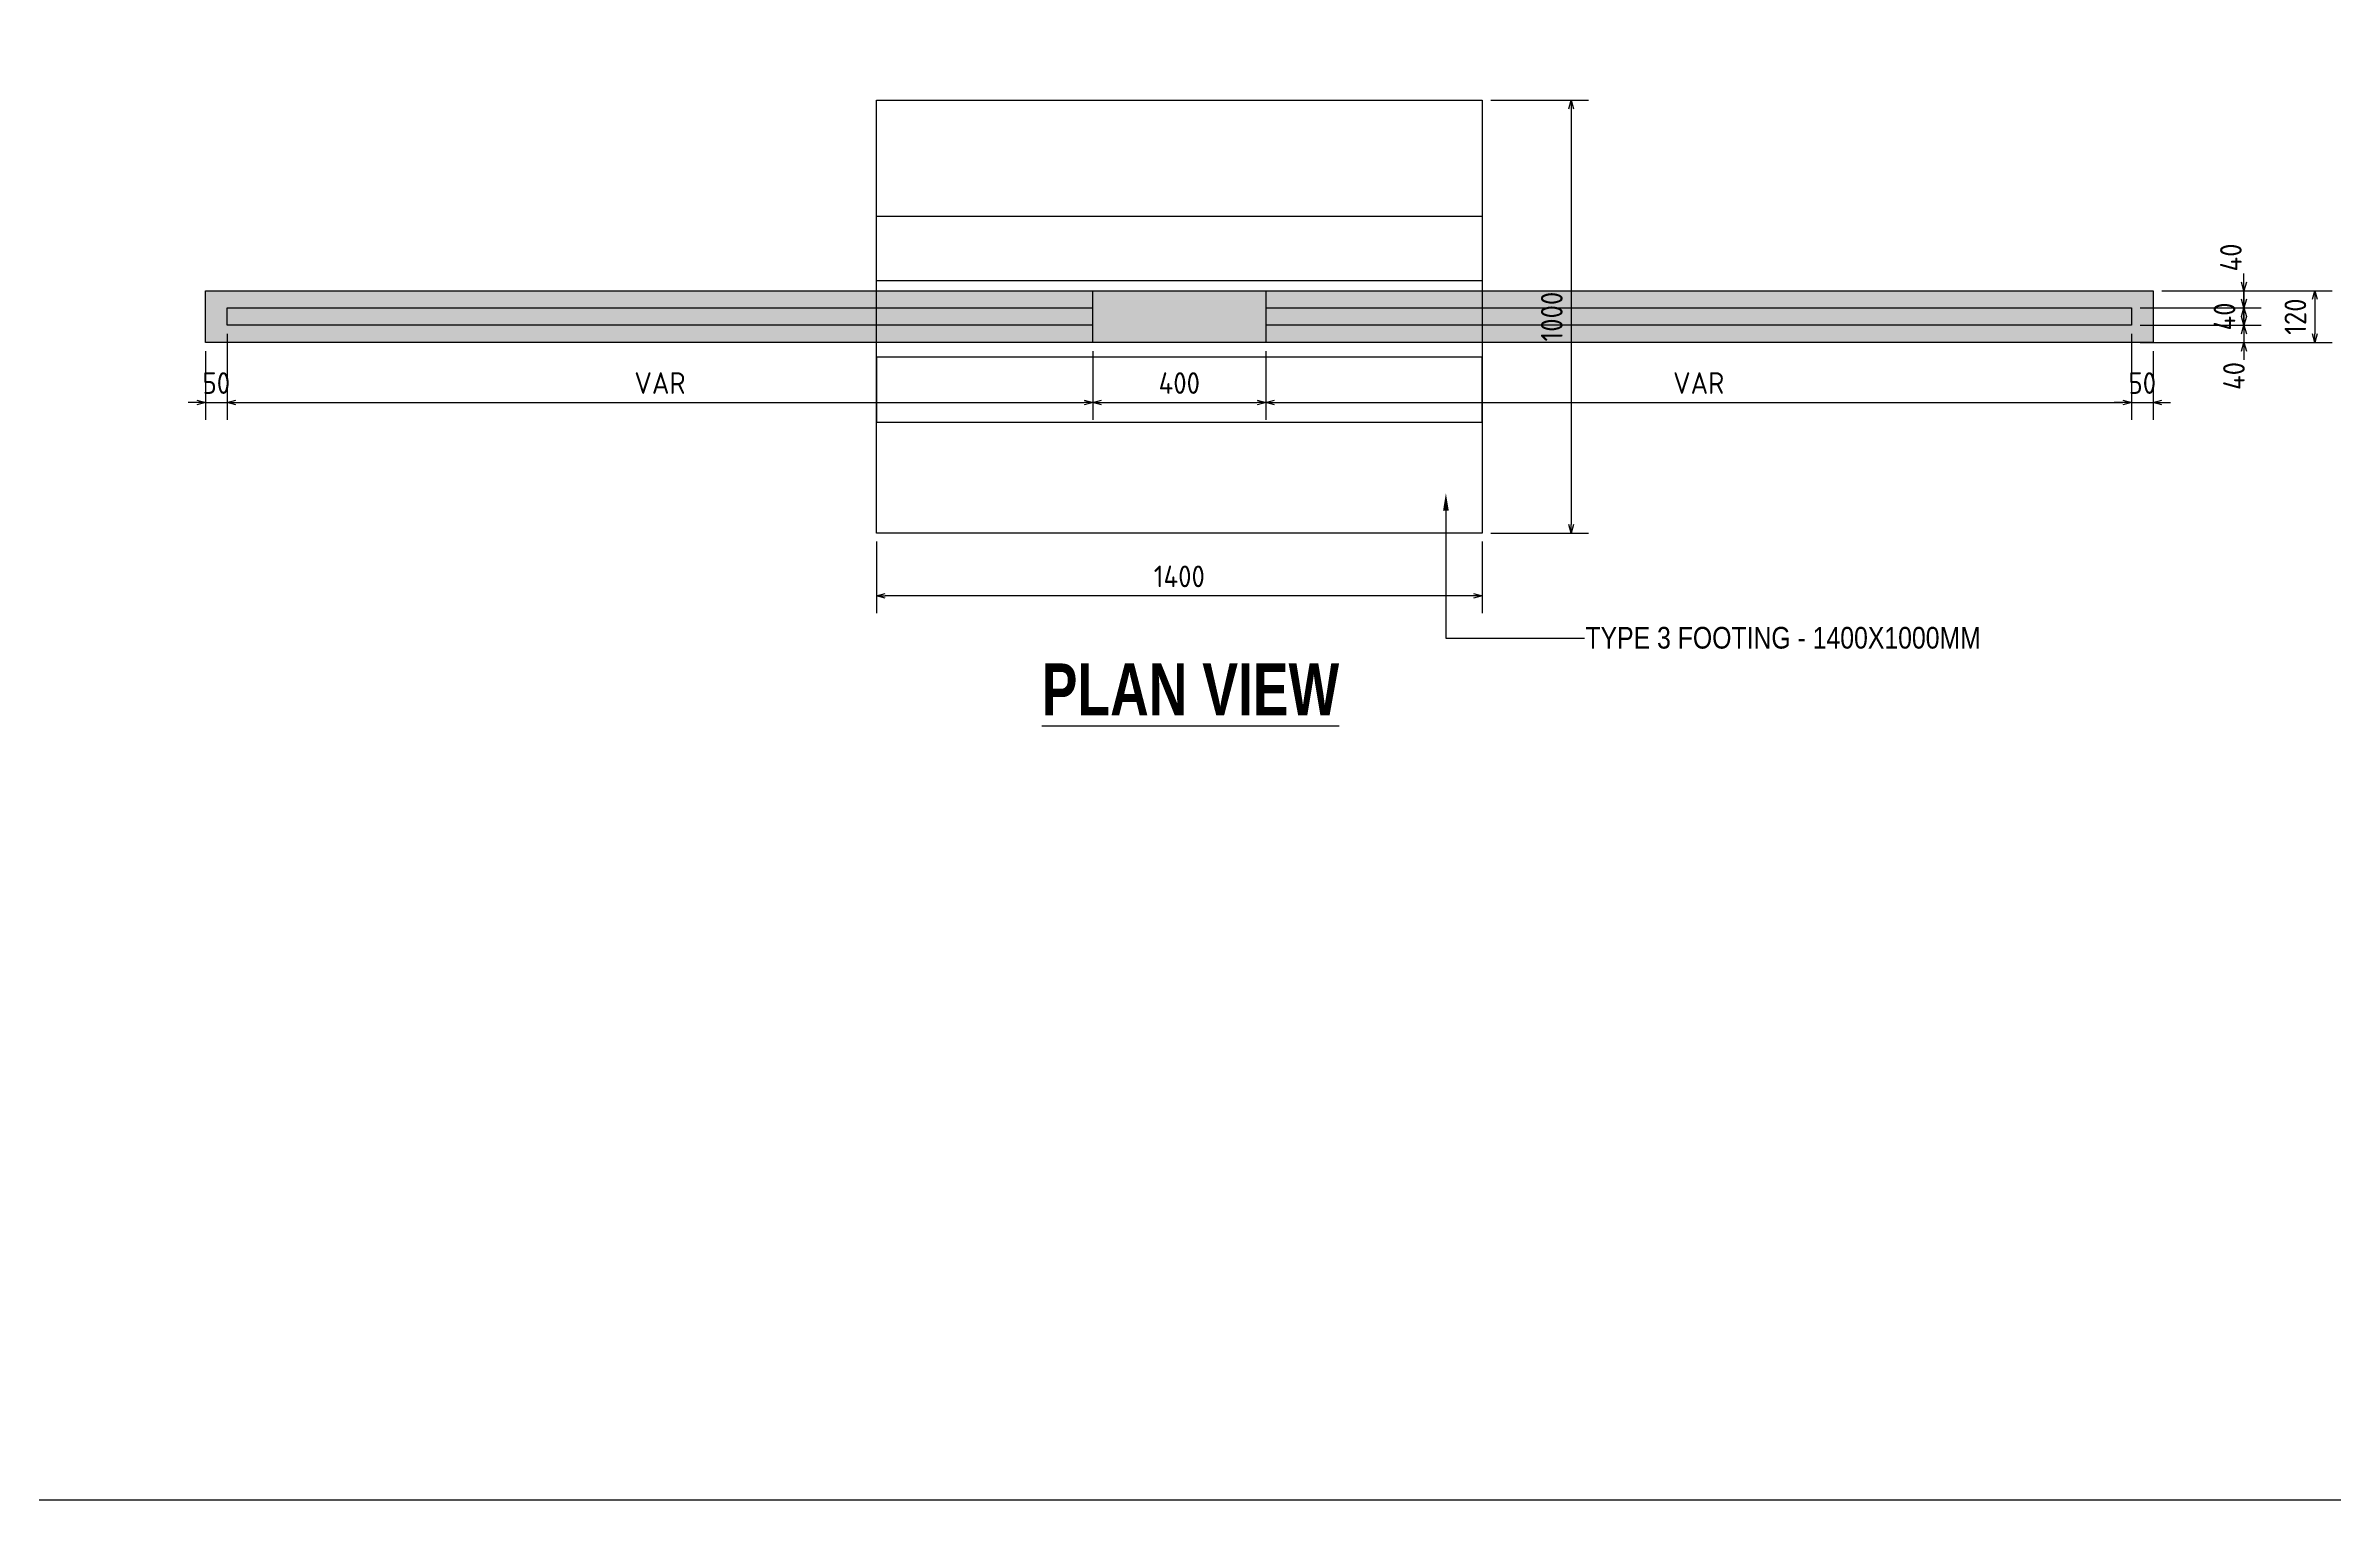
# Model space of a CAD drawing. Header units: centimetres. Extents: x -6122352 to 7132207, y -1694241 to 1947892.
# Drawn here: x 3051467 to 3056755, y -661811 to -658450 of the extents above; entities that cross this region are included whole.
import ezdxf
from ezdxf import colors
from ezdxf.entities.mleader import LeaderData, LeaderLine
from ezdxf.math import Vec2, Vec3

# ---------------------------------------------------------------- set-up
doc = ezdxf.new("R2010")
doc.units = ezdxf.units.CM
doc.header["$MEASUREMENT"] = 0
doc.header["$PDMODE"] = 66
doc.header["$PDSIZE"] = 100
for name, color, linetype in [('00-MI-DIM', 7, 'Continuous'), ('@MI-TYPE-02', 6, 'Continuous'), ('SECTION', 130, 'Continuous')]:
    doc.layers.add(name, color=color, linetype=linetype)
doc.styles.add('JWC BHQ 3.00', font='swissc.ttf', dxfattribs={"height": 3})
doc.styles.add('JWC STD', font='swissc.ttf', dxfattribs={"width": 0.9})
doc.styles.add('Schueco-BEMSTIL', font='isocpeur.ttf', dxfattribs={"width": 0.9})
doc.dimstyles.new('MI- JWC-TXT-2.5 MM', dxfattribs={"dimscale": 1.5, "dimtxt": 2.5, "dimasz": 1, "dimexe": 2, "dimexo": 1, "dimgap": 1, "dimtad": 1, "dimdec": 0, "dimdsep": 46, "dimtxsty": 'Schueco-BEMSTIL', "dimblk": 'OPEN30', "dimcen": 0, "dimdle": 2, "dimclrd": 140, "dimclre": 8, "dimclrt": 40, "dimadec": 0, "dimazin": 2, "dimtfac": 1, "dimtdec": 0, "dimtix": 1, "dimtmove": 2, "dimatfit": 3, "dimldrblk": 'OPEN', "dimfxl": 2, "dimlwd": -1, "dimlwe": -1, "dimarcsym": 0})

# ---------------------------------------------------------------- blocks, each defined once
blk = doc.blocks.new('_Open30')
at = {"color": 0, "linetype": 'ByBlock', "lineweight": -2}
for p, q in [((-1, 0.27), (0, 0)), ((0, 0), (-1, -0.27)), ((0, 0), (-1, 0))]:
    blk.add_line(p, q, dxfattribs=at)
blk = doc.blocks.new('*D1698')
at = {"layer": '@MI-TYPE-02', "color": 8, "transparency": 16777216}
for p, q in [((3051886.6, -659115.5), (3051886.6, -659314)), ((3051836.6, -659155.5), (3051836.6, -659314))]:
    blk.add_line(p, q, dxfattribs=at)
at = {"layer": '@MI-TYPE-02', "color": 140, "transparency": 16777216}
for p, q in [((3051816.6, -659274), (3051796.6, -659274)), ((3051836.6, -659274), (3051886.6, -659274)), ((3051906.6, -659274), (3051926.6, -659274))]:
    blk.add_line(p, q, dxfattribs=at)
at = {"layer": 'Defpoints', "color": 0, "transparency": 16777216}
for p in [(3051886.6, -659095.5), (3051836.6, -659135.5), (3051886.6, -659274)]:
    blk.add_point(p, dxfattribs=at)
at = {"layer": '@MI-TYPE-02', "color": 140, "transparency": 16777216, "xscale": 20, "yscale": 20, "zscale": 20}
blk.add_blockref('_Open30', (3051836.6, -659274), dxfattribs=at)
at = {"layer": '@MI-TYPE-02', "color": 140, "transparency": 16777216, "xscale": 20, "yscale": 20, "zscale": 20, "rotation": 180}
blk.add_blockref('_Open30', (3051886.6, -659274), dxfattribs=at)
at = {"layer": '@MI-TYPE-02', "color": 40, "transparency": 16777216, "insert": (3051861.6, -659229), "char_height": 50, "attachment_point": 5, "style": 'Schueco-BEMSTIL'}
blk.add_mtext('50', dxfattribs=at)
blk = doc.blocks.new('_Open')
at = {"color": 0, "linetype": 'ByBlock', "lineweight": -2}
for p, q in [((-1, 0.2), (0, 0)), ((-1, -0.2), (0, 0)), ((0, 0), (-1, 0))]:
    blk.add_line(p, q, dxfattribs=at)
blk = doc.blocks.new('*D1697')
at = {"layer": '@MI-TYPE-02', "color": 8, "transparency": 16777216}
for p, q in [((3051886.6, -659115.5), (3051886.6, -659314)), ((3053886.6, -659155.5), (3053886.6, -659314))]:
    blk.add_line(p, q, dxfattribs=at)
at = {"layer": '@MI-TYPE-02', "color": 140, "transparency": 16777216}
blk.add_line((3051906.6, -659274), (3053866.6, -659274), dxfattribs=at)
at = {"layer": 'Defpoints', "color": 0, "transparency": 16777216}
for p in [(3051886.6, -659095.5), (3053886.6, -659135.5), (3053886.6, -659274)]:
    blk.add_point(p, dxfattribs=at)
at = {"layer": '@MI-TYPE-02', "color": 140, "transparency": 16777216, "xscale": 20, "yscale": 20, "zscale": 20, "rotation": 180}
blk.add_blockref('_Open30', (3051886.6, -659274), dxfattribs=at)
at = {"layer": '@MI-TYPE-02', "color": 140, "transparency": 16777216, "xscale": 20, "yscale": 20, "zscale": 20}
blk.add_blockref('_Open30', (3053886.6, -659274), dxfattribs=at)
at = {"layer": '@MI-TYPE-02', "color": 40, "transparency": 16777216, "insert": (3052886.6, -659229), "char_height": 50, "attachment_point": 5, "style": 'Schueco-BEMSTIL'}
blk.add_mtext('VAR', dxfattribs=at)
blk = doc.blocks.new('*D1696')
at = {"layer": '@MI-TYPE-02', "color": 8, "transparency": 16777216}
for p, q in [((3053886.6, -659155.5), (3053886.6, -659314)), ((3054286.6, -659155.5), (3054286.6, -659314))]:
    blk.add_line(p, q, dxfattribs=at)
at = {"layer": '@MI-TYPE-02', "color": 140, "transparency": 16777216}
blk.add_line((3053906.6, -659274), (3054266.6, -659274), dxfattribs=at)
at = {"layer": 'Defpoints', "color": 0, "transparency": 16777216}
for p in [(3053886.6, -659135.5), (3054286.6, -659135.5), (3054286.6, -659274)]:
    blk.add_point(p, dxfattribs=at)
at = {"layer": '@MI-TYPE-02', "color": 140, "transparency": 16777216, "xscale": 20, "yscale": 20, "zscale": 20, "rotation": 180}
blk.add_blockref('_Open30', (3053886.6, -659274), dxfattribs=at)
at = {"layer": '@MI-TYPE-02', "color": 140, "transparency": 16777216, "xscale": 20, "yscale": 20, "zscale": 20}
blk.add_blockref('_Open30', (3054286.6, -659274), dxfattribs=at)
at = {"layer": '@MI-TYPE-02', "color": 40, "transparency": 16777216, "insert": (3054086.6, -659229), "char_height": 50, "attachment_point": 5, "style": 'Schueco-BEMSTIL'}
blk.add_mtext('400', dxfattribs=at)
blk = doc.blocks.new('*D1695')
at = {"layer": '@MI-TYPE-02', "color": 8, "transparency": 16777216}
for p, q in [((3056286.6, -659115.2), (3056286.6, -659314)), ((3054286.6, -659155.5), (3054286.6, -659314))]:
    blk.add_line(p, q, dxfattribs=at)
at = {"layer": '@MI-TYPE-02', "color": 140, "transparency": 16777216}
blk.add_line((3054306.6, -659274), (3056266.6, -659274), dxfattribs=at)
at = {"layer": 'Defpoints', "color": 0, "transparency": 16777216}
for p in [(3056286.6, -659095.2), (3054286.6, -659135.5), (3056286.6, -659274)]:
    blk.add_point(p, dxfattribs=at)
at = {"layer": '@MI-TYPE-02', "color": 140, "transparency": 16777216, "xscale": 20, "yscale": 20, "zscale": 20, "rotation": 180}
blk.add_blockref('_Open30', (3054286.6, -659274), dxfattribs=at)
at = {"layer": '@MI-TYPE-02', "color": 140, "transparency": 16777216, "xscale": 20, "yscale": 20, "zscale": 20}
blk.add_blockref('_Open30', (3056286.6, -659274), dxfattribs=at)
at = {"layer": '@MI-TYPE-02', "color": 40, "transparency": 16777216, "insert": (3055286.6, -659229), "char_height": 50, "attachment_point": 5, "style": 'Schueco-BEMSTIL'}
blk.add_mtext('VAR', dxfattribs=at)
blk = doc.blocks.new('*D1694')
at = {"layer": '@MI-TYPE-02', "color": 8, "transparency": 16777216}
for p, q in [((3056286.6, -659115.2), (3056286.6, -659314)), ((3056336.6, -659155.5), (3056336.6, -659314))]:
    blk.add_line(p, q, dxfattribs=at)
at = {"layer": '@MI-TYPE-02', "color": 140, "transparency": 16777216}
for p, q in [((3056266.6, -659274), (3056246.6, -659274)), ((3056286.6, -659274), (3056336.6, -659274)), ((3056356.6, -659274), (3056376.6, -659274))]:
    blk.add_line(p, q, dxfattribs=at)
at = {"layer": 'Defpoints', "color": 0, "transparency": 16777216}
for p in [(3056286.6, -659095.2), (3056336.6, -659135.5), (3056336.6, -659274)]:
    blk.add_point(p, dxfattribs=at)
at = {"layer": '@MI-TYPE-02', "color": 140, "transparency": 16777216, "xscale": 20, "yscale": 20, "zscale": 20}
blk.add_blockref('_Open30', (3056286.6, -659274), dxfattribs=at)
at = {"layer": '@MI-TYPE-02', "color": 140, "transparency": 16777216, "xscale": 20, "yscale": 20, "zscale": 20, "rotation": 180}
blk.add_blockref('_Open30', (3056336.6, -659274), dxfattribs=at)
at = {"layer": '@MI-TYPE-02', "color": 40, "transparency": 16777216, "insert": (3056311.6, -659229), "char_height": 50, "attachment_point": 5, "style": 'Schueco-BEMSTIL'}
blk.add_mtext('50', dxfattribs=at)
blk = doc.blocks.new('*D1693')
at = {"layer": '@MI-TYPE-02', "color": 8, "transparency": 16777216}
for p, q in [((3056356.6, -659015.5), (3056750.3, -659015.5)), ((3056356.6, -659135.5), (3056750.3, -659135.5))]:
    blk.add_line(p, q, dxfattribs=at)
at = {"layer": '@MI-TYPE-02', "color": 140, "transparency": 16777216}
blk.add_line((3056710.3, -659035.5), (3056710.3, -659115.5), dxfattribs=at)
at = {"layer": 'Defpoints', "color": 0, "transparency": 16777216}
for p in [(3056336.6, -659015.5), (3056336.6, -659135.5), (3056710.3, -659135.5)]:
    blk.add_point(p, dxfattribs=at)
at = {"layer": '@MI-TYPE-02', "color": 140, "transparency": 16777216, "xscale": 20, "yscale": 20, "zscale": 20}
for p, rotation in [((3056710.3, -659015.5), 90), ((3056710.3, -659135.5), 270)]:
    blk.add_blockref('_Open30', p, dxfattribs=dict(at, rotation=rotation))
at = {"layer": '@MI-TYPE-02', "color": 40, "transparency": 16777216, "insert": (3056665.3, -659075.5), "char_height": 50, "attachment_point": 5, "rotation": 90, "style": 'Schueco-BEMSTIL'}
blk.add_mtext('120', dxfattribs=at)
blk = doc.blocks.new('*D1692')
at = {"layer": '@MI-TYPE-02', "color": 140, "transparency": 16777216}
for p, q in [((3056546.6, -658995.5), (3056546.6, -658975.5)), ((3056546.6, -659015.5), (3056546.6, -659055.2)), ((3056546.6, -659075.2), (3056546.6, -659095.2))]:
    blk.add_line(p, q, dxfattribs=at)
at = {"layer": '@MI-TYPE-02', "color": 8, "transparency": 16777216}
for p, q in [((3056356.6, -659015.5), (3056586.6, -659015.5)), ((3056306.6, -659055.2), (3056586.6, -659055.2))]:
    blk.add_line(p, q, dxfattribs=at)
at = {"layer": 'Defpoints', "color": 0, "transparency": 16777216}
for p in [(3056336.6, -659015.5), (3056286.6, -659055.2), (3056546.6, -659055.2)]:
    blk.add_point(p, dxfattribs=at)
at = {"layer": '@MI-TYPE-02', "color": 140, "transparency": 16777216, "xscale": 20, "yscale": 20, "zscale": 20}
for p, rotation in [((3056546.6, -659015.5), 270), ((3056546.6, -659055.2), 90)]:
    blk.add_blockref('_Open30', p, dxfattribs=dict(at, rotation=rotation))
at = {"layer": '@MI-TYPE-02', "color": 40, "transparency": 16777216, "insert": (3056516.4, -658938.8), "char_height": 50, "attachment_point": 5, "rotation": 90, "style": 'Schueco-BEMSTIL'}
blk.add_mtext('40', dxfattribs=at)
blk = doc.blocks.new('*D1691')
at = {"layer": '@MI-TYPE-02', "color": 140, "transparency": 16777216}
for p, q in [((3056546.6, -659035.2), (3056546.6, -659015.2)), ((3056546.6, -659055.2), (3056546.6, -659095.2)), ((3056546.6, -659115.2), (3056546.6, -659135.2))]:
    blk.add_line(p, q, dxfattribs=at)
at = {"layer": '@MI-TYPE-02', "color": 8, "transparency": 16777216}
for p, q in [((3056306.6, -659055.2), (3056586.6, -659055.2)), ((3056306.6, -659095.2), (3056586.6, -659095.2))]:
    blk.add_line(p, q, dxfattribs=at)
at = {"layer": 'Defpoints', "color": 0, "transparency": 16777216}
for p in [(3056286.6, -659055.2), (3056286.6, -659095.2), (3056546.6, -659095.2)]:
    blk.add_point(p, dxfattribs=at)
at = {"layer": '@MI-TYPE-02', "color": 140, "transparency": 16777216, "xscale": 20, "yscale": 20, "zscale": 20}
for p, rotation in [((3056546.6, -659055.2), 270), ((3056546.6, -659095.2), 90)]:
    blk.add_blockref('_Open30', p, dxfattribs=dict(at, rotation=rotation))
at = {"layer": '@MI-TYPE-02', "color": 40, "transparency": 16777216, "insert": (3056501.6, -659075.2), "char_height": 50, "attachment_point": 5, "rotation": 90, "style": 'Schueco-BEMSTIL'}
blk.add_mtext('40', dxfattribs=at)
blk = doc.blocks.new('*D1690')
at = {"layer": '@MI-TYPE-02', "color": 8, "transparency": 16777216}
for p, q in [((3056306.6, -659095.2), (3056586.6, -659095.2)), ((3056306.6, -659135.5), (3056586.6, -659135.5))]:
    blk.add_line(p, q, dxfattribs=at)
at = {"layer": '@MI-TYPE-02', "color": 140, "transparency": 16777216}
for p, q in [((3056546.6, -659075.2), (3056546.6, -659055.2)), ((3056546.6, -659095.2), (3056546.6, -659135.5)), ((3056546.6, -659155.5), (3056546.6, -659175.5))]:
    blk.add_line(p, q, dxfattribs=at)
at = {"layer": 'Defpoints', "color": 0, "transparency": 16777216}
for p in [(3056286.6, -659095.2), (3056286.6, -659135.5), (3056546.6, -659135.5)]:
    blk.add_point(p, dxfattribs=at)
at = {"layer": '@MI-TYPE-02', "color": 140, "transparency": 16777216, "xscale": 20, "yscale": 20, "zscale": 20}
for p, rotation in [((3056546.6, -659095.2), 270), ((3056546.6, -659135.5), 90)]:
    blk.add_blockref('_Open30', p, dxfattribs=dict(at, rotation=rotation))
at = {"layer": '@MI-TYPE-02', "color": 40, "transparency": 16777216, "insert": (3056523.4, -659212.6), "char_height": 50, "attachment_point": 5, "rotation": 90, "style": 'Schueco-BEMSTIL'}
blk.add_mtext('40', dxfattribs=at)
blk = doc.blocks.new('*D1689')
at = {"layer": '@MI-TYPE-02', "color": 8, "transparency": 16777216}
for p, q in [((3054806.6, -658575.5), (3055032.2, -658575.5)), ((3054806.6, -659575.5), (3055032.2, -659575.5))]:
    blk.add_line(p, q, dxfattribs=at)
at = {"layer": '@MI-TYPE-02', "color": 140, "transparency": 16777216}
blk.add_line((3054992.2, -658595.5), (3054992.2, -659555.5), dxfattribs=at)
at = {"layer": 'Defpoints', "color": 0, "transparency": 16777216}
for p in [(3054786.6, -658575.5), (3054786.6, -659575.5), (3054992.2, -659575.5)]:
    blk.add_point(p, dxfattribs=at)
at = {"layer": '@MI-TYPE-02', "color": 140, "transparency": 16777216, "xscale": 20, "yscale": 20, "zscale": 20}
for p, rotation in [((3054992.2, -658575.5), 90), ((3054992.2, -659575.5), 270)]:
    blk.add_blockref('_Open30', p, dxfattribs=dict(at, rotation=rotation))
at = {"layer": '@MI-TYPE-02', "color": 40, "transparency": 16777216, "insert": (3054947.2, -659075.5), "char_height": 50, "attachment_point": 5, "rotation": 90, "style": 'Schueco-BEMSTIL'}
blk.add_mtext('1000', dxfattribs=at)
blk = doc.blocks.new('*D1688')
at = {"layer": '@MI-TYPE-02', "color": 8, "transparency": 16777216}
for p, q in [((3053386.6, -659595.5), (3053386.6, -659760.8)), ((3054786.6, -659595.5), (3054786.6, -659760.8))]:
    blk.add_line(p, q, dxfattribs=at)
at = {"layer": '@MI-TYPE-02', "color": 140, "transparency": 16777216}
blk.add_line((3054766.6, -659720.8), (3053406.6, -659720.8), dxfattribs=at)
at = {"layer": 'Defpoints', "color": 0, "transparency": 16777216}
for p in [(3053386.6, -659575.5), (3054786.6, -659575.5), (3053386.6, -659720.8)]:
    blk.add_point(p, dxfattribs=at)
at = {"layer": '@MI-TYPE-02', "color": 140, "transparency": 16777216, "xscale": 20, "yscale": 20, "zscale": 20, "rotation": 180}
blk.add_blockref('_Open30', (3053386.6, -659720.8), dxfattribs=at)
at = {"layer": '@MI-TYPE-02', "color": 140, "transparency": 16777216, "xscale": 20, "yscale": 20, "zscale": 20}
blk.add_blockref('_Open30', (3054786.6, -659720.8), dxfattribs=at)
at = {"layer": '@MI-TYPE-02', "color": 40, "transparency": 16777216, "insert": (3054086.6, -659675.8), "char_height": 50, "attachment_point": 5, "style": 'Schueco-BEMSTIL'}
blk.add_mtext('1400', dxfattribs=at)

msp = doc.modelspace()

# ---------------------------------------------------------------- hatches: boundary and pattern name
at = {"transparency": 33554687}
h = msp.add_hatch(dxfattribs=at)
h.set_pattern_fill('AR-CONC', color=0, scale=15)
h.set_pattern_definition([(50, (0, 0), (107.5890274, -9.4128202), [11.25, -123.75]), (355, (0, 0), (-20.8127, 112.82882), [9, -99]), (100.4514445, (8.97, -0.78), (86.776327, 103.4159986), [9.5610288, -105.1713168]), (46.1842, (0, 30), (160.0861996, -24.827892), [16.875, -185.625]), (96.6356355, (13.34, 27.93), (140.199292, 146.11779), [14.341551, -157.757064]), (351.184164, (0, 30), (140.199292, 146.11779), [13.5, -148.5]), (21, (15, 22.5), (89.5360578, -60.3928336), [11.25, -123.75]), (326, (15, 22.5), (36.4972998, 108.7725068), [9, -99]), (71.4514447, (22.46, 17.47), (126.0333565, 48.379673), [9.5610285, -105.1713168]), (37.5, (0, 0), (1.8239783, 49.93407807), [0, -97.8, 0, -100.5, 0, -99.375]), (7.5, (0, 0), (39.4604306, 59.1617568), [0, -57.3, 0, -95.55, 0, -37.875]), (327.5, (-33.45, 0), (80.07336543, -3.38323076), [0, -37.5, 0, -117, 0, -155.25]), (317.5, (-48.45, 0), (87.4779254, 15.0157473), [0, -48.75, 0, -77.7, 0, -110.25])])
h.paths.add_polyline_path([(3053886.57307, -659095.50913), (3051886.57307, -659095.50913), (3051886.57307, -659055.50913), (3053886.57307, -659055.50913), (3053886.57307, -659015.50913), (3051836.57307, -659015.50913), (3051836.57307, -659135.50913), (3053886.57307, -659135.50913)])
h.paths.add_polyline_path([(3056336.57307, -659015.50913), (3054286.57307, -659015.50913), (3054286.57307, -659055.50913), (3056286.57809, -659055.19228), (3056286.57809, -659095.19228), (3054286.57307, -659095.50913), (3054286.57307, -659135.50913), (3056336.57307, -659135.50913)])
h.paths.add_polyline_path([(3054286.57307, -659015.50913), (3053886.57307, -659015.50913), (3053886.57307, -659135.50913), (3054286.57307, -659135.50913)])
at = {"layer": 'SECTION', "ltscale": 20}
h = msp.add_hatch(dxfattribs=at)
h.set_pattern_fill('AR-HBONE', color=8, scale=5)
h.paths.add_polyline_path([(3053886.57307, -659055.50913), (3051886.57307, -659055.50913), (3051886.57307, -659095.50913), (3053886.57307, -659095.50913)])
h.paths.add_polyline_path([(3056286.57809, -659055.19228), (3054286.57307, -659055.50913), (3054286.57307, -659095.50913), (3056286.57809, -659095.19228)])

# ---------------------------------------------------------------- linework, layer by layer
at = {"layer": '@MI-TYPE-02', "color": 17, "true_color": 0x81223a}
msp.add_lwpolyline([(3053386.57307, -658575.50913), (3054786.57307, -658575.50913), (3054786.57307, -659575.50913), (3053386.57307, -659575.50913)], close=True, dxfattribs=at)
at = {"layer": '@MI-TYPE-02'}
for points in [[(3051836.57307, -659015.50913), (3056336.57307, -659015.50913), (3056336.57307, -659135.50913), (3051836.57307, -659135.50913)], [(3053886.57307, -659015.50913), (3054286.57307, -659015.50913), (3054286.57307, -659135.50913), (3053886.57307, -659135.50913)]]:
    msp.add_lwpolyline(points, close=True, dxfattribs=at)
for points in [[(3053886.57307, -659095.50913), (3051886.57307, -659095.50913), (3051886.57307, -659055.50913), (3053886.57307, -659055.50913)], [(3054286.57307, -659055.50913), (3056286.57809, -659055.19228), (3056286.57809, -659095.19228), (3054286.57307, -659095.50913)]]:
    msp.add_lwpolyline(points, dxfattribs=at)
at = {"layer": 'Defpoints', "color": 0, "ltscale": 20}
msp.add_lwpolyline([(3047187.79938, -652518.22637), (3065911.01592, -652518.22637), (3065911.01592, -661810.59624), (3047187.79938, -661810.59624)], close=True, dxfattribs=at)
at = {"layer": 'SECTION', "color": 251}
for points in [[(3053386.57307, -658843.00306), (3054786.57307, -658843.00306), (3054786.57307, -658993.00306), (3053386.57307, -658993.00306)], [(3053386.57307, -659319.11194), (3054786.57307, -659319.11194), (3054786.57307, -659169.11194), (3053386.57307, -659169.11194)]]:
    msp.add_lwpolyline(points, close=True, dxfattribs=at)

# ---------------------------------------------------------------- texts
at = {"layer": 'SECTION', "color": 0, "insert": (3053768.65534, -659876.966), "char_height": 120, "attachment_point": 1, "style": 'JWC STD'}
msp.add_mtext_dynamic_manual_height_columns('{\\fSwis721 Cn BT|b1|i0|c0|p34;\\LPLAN VIEW}', width=1995.6601303, gutter_width=10, heights=[0], dxfattribs=at)

# ---------------------------------------------------------------- dimensions: what is measured, and where the dimension line sits
at = {"layer": '@MI-TYPE-02'}
for base, p1, p2, picture, middle in [((3054992.18717, -659575.50913), (3054786.57307, -658575.50913), (3054786.57307, -659575.50913), '*D1689', (3054947.18717, -659075.50913)), ((3056546.63875, -659095.19228), (3056286.57809, -659055.19228), (3056286.57809, -659095.19228), '*D1691', (3056501.63875, -659075.19228)), ((3056710.30881, -659135.50913), (3056336.57307, -659015.50913), (3056336.57307, -659135.50913), '*D1693', (3056665.30881, -659075.50913))]:
    dim = msp.add_linear_dim(base=base, p1=p1, p2=p2, angle=90, dimstyle='MI- JWC-TXT-2.5 MM', dxfattribs=at)
    dim.commit()
    dim.dimension.update_dxf_attribs({"geometry": picture, "text_midpoint": middle})
for base, p1, p2, picture, middle in [((3056546.63875, -659055.19228), (3056336.57307, -659015.50913), (3056286.57809, -659055.19228), '*D1692', (3056516.36073, -658938.84645)), ((3056546.63875, -659135.50913), (3056286.57809, -659095.19228), (3056286.57809, -659135.50913), '*D1690', (3056523.42114, -659212.62673))]:
    dim = msp.add_linear_dim(base=base, p1=p1, p2=p2, angle=90, dimstyle='MI- JWC-TXT-2.5 MM', dxfattribs=at)
    dim.commit()
    dim.dimension.update_dxf_attribs({"geometry": picture, "text_midpoint": middle, "dimtype": 160})
for base, p1, p2, picture, middle in [((3051886.57307, -659274.01253), (3051836.57307, -659135.50913), (3051886.57307, -659095.50913), '*D1698', (3051861.57307, -659229.01253)), ((3056336.57307, -659274.01253), (3056286.57809, -659095.19228), (3056336.57307, -659135.50913), '*D1694', (3056311.57558, -659229.01253)), ((3054286.57307, -659274.01253), (3053886.57307, -659135.50913), (3054286.57307, -659135.50913), '*D1696', (3054086.57307, -659229.01253)), ((3053386.57307, -659720.84172), (3054786.57307, -659575.50913), (3053386.57307, -659575.50913), '*D1688', (3054086.57307, -659675.84172))]:
    dim = msp.add_linear_dim(base=base, p1=p1, p2=p2, dimstyle='MI- JWC-TXT-2.5 MM', dxfattribs=at)
    dim.commit()
    dim.dimension.update_dxf_attribs({"geometry": picture, "text_midpoint": middle})
for base, p1, p2, picture, middle in [((3053886.57307, -659274.01253), (3051886.57307, -659095.50913), (3053886.57307, -659135.50913), '*D1697', (3052886.57307, -659229.01253)), ((3056286.57809, -659274.01253), (3054286.57307, -659135.50913), (3056286.57809, -659095.19228), '*D1695', (3055286.57558, -659229.01253))]:
    dim = msp.add_linear_dim(base=base, p1=p1, p2=p2, text='VAR', dimstyle='MI- JWC-TXT-2.5 MM', dxfattribs=at)
    dim.commit()
    dim.dimension.update_dxf_attribs({"geometry": picture, "text_midpoint": middle})

# ---------------------------------------------------------------- leaders
at = {"layer": '00-MI-DIM', "color": 0, "ltscale": 20}
ml = msp.add_multileader_mtext('Standard', dxfattribs=at)
ml.set_content('TYPE 3 FOOTING - 1400X1000MM', style='JWC BHQ 3.00')
ml.set_leader_properties()
ml.build(insert=Vec2(0, 0))
ml.multileader.update_dxf_attribs({"text_right_attachment_type": 6, "dogleg_length": 88.27945, "arrow_head_size": 40, "scale": 20})
ctx = ml.context
ctx.base_point, ctx.scale, ctx.char_height, ctx.arrow_head_size, ctx.landing_gap_size, ctx.plane_origin = Vec3(3055023.13983, -659818.14212), 20, 50, 40, 1.8, Vec3(3054702.56837, -659483.55628)
ctx.right_attachment = 6
notes = []
notes.append((ctx, [(0, (1, 1, 0), (3054702.56837, -659818.14212), (1, 0), 320.57146, [(0, [(3054702.56837, -659483.55628)], 0, [])])]))
ctx.mtext.insert, ctx.mtext.flow_direction = Vec3(3055024.93983, -659792.54147), 5
for ctx, leaders in notes:
    for number, flags, end, landing, length, lines in leaders:
        leader = LeaderData()
        leader.index, (leader.has_last_leader_line, leader.has_dogleg_vector, leader.attachment_direction) = number, flags
        leader.last_leader_point, leader.dogleg_vector, leader.dogleg_length = Vec3(end), Vec3(landing), length
        for number, points, colour, breaks in lines:
            line = LeaderLine()
            line.index, line.vertices, line.color, line.breaks = number, Vec3.list(points), colors.encode_raw_color(colour), breaks
            leader.lines.append(line)
        ctx.leaders.append(leader)

doc.saveas('drawing.dxf')
